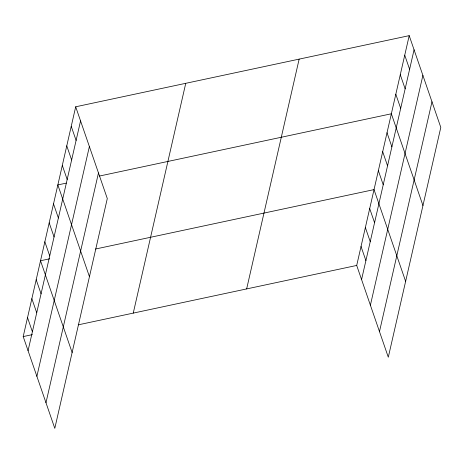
<?xml version="1.0" encoding="UTF-8"?>
<svg xmlns="http://www.w3.org/2000/svg" width="464" height="464" viewBox="0 0 464 464"><rect width="100%" height="100%" fill="white"/><g stroke="black" fill="none" stroke-linecap="round" stroke-linejoin="round"><path stroke-width="0.7" d="M75.696 106.79L107.294 198.557L54.798 428.353L23.2 336.586L75.696 106.79L409.202 35.647L440.8 127.414L388.304 357.21L356.706 265.443L409.202 35.647M28.06 350.709L80.556 120.913M36.888 376.333L89.384 146.537M45.977 402.729L98.472 172.939M133.255 313.107L185.751 83.311M246.651 288.921L299.147 59.125M361.572 279.566L414.068 49.77M370.394 305.19L422.89 75.394M379.482 331.586L431.978 101.79M66.311 183.118L57.849 184.921L89.448 276.689M99.47 176.042L391.355 113.779L422.953 205.546M49.694 258.796L40.525 260.751L72.123 352.518M95.549 249.017L374.03 189.608L405.629 281.375M23.2 336.586L32.37 334.631M78.23 324.846L356.706 265.443M404.741 55.181L409.602 69.304M400.275 74.71L405.142 88.833M395.815 94.244L400.681 108.367M387.022 132.733L391.883 146.856M382.69 151.693L387.556 165.816M378.363 170.653L383.223 184.776M369.698 208.568L374.564 222.691M365.371 227.528L370.231 241.651M361.038 246.483L365.899 260.606M71.236 126.324L76.096 140.447M66.77 145.858L71.636 159.981M62.309 165.387L67.17 179.51M53.517 203.882L58.377 218.005M49.184 222.836L54.05 236.959M44.857 241.796L49.718 255.919M36.192 279.711L41.058 293.834M31.859 298.671L36.726 312.794M27.533 317.625L32.393 331.748"/></g></svg>
